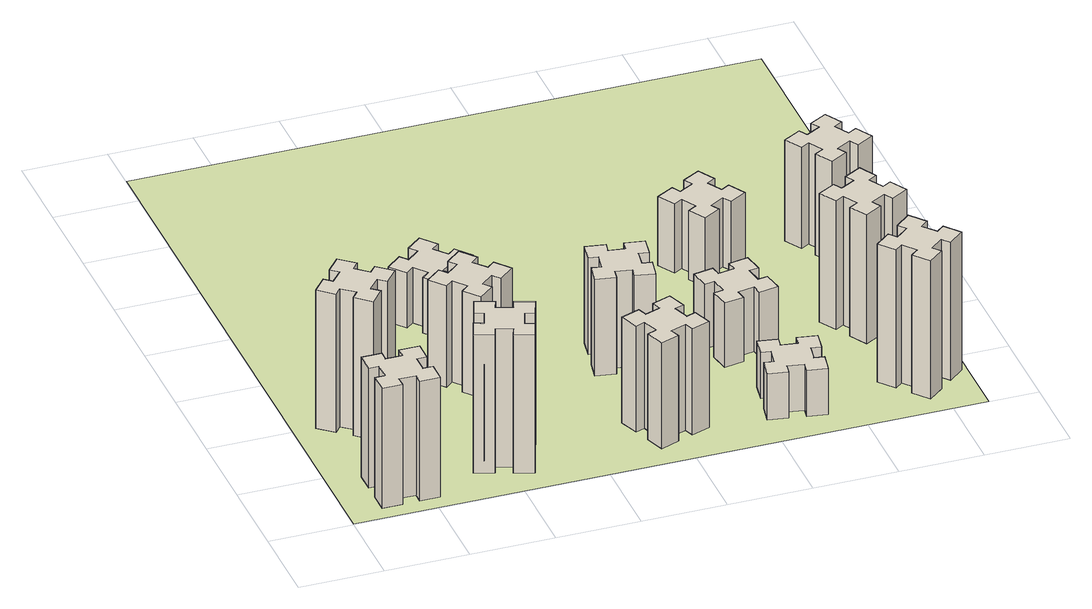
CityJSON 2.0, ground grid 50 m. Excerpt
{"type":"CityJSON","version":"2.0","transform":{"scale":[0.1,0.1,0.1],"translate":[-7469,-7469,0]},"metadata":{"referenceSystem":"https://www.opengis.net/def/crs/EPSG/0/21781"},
"CityObjects":{
"building1":{"type":"Building","attributes":{"class":"1000","function":"1000","usage":"1000","yearOfConstruction":2016,"roofType":"1000","measuredHeight":78,"storeysAboveGround":30,"storeysBelowGround":0},"geometry":[{"type":"Solid","lod":"1","boundaries":[[[[0,1,2,3,4,5,6,7,8,9,10,11,12,13,14,15,16,17,18,19]],[[17,16,20,21]],[[16,15,22,20]],[[15,14,23,22]],[[14,13,24,23]],[[13,12,25,24]],[[12,11,26,25]],[[11,10,27,26]],[[10,9,28,27]],[[9,8,29,28]],[[8,7,30,29]],[[7,6,31,30]],[[6,5,32,31]],[[5,4,33,32]],[[4,3,34,33]],[[3,2,35,34]],[[2,1,36,35]],[[1,0,37,36]],[[0,19,38,37]],[[19,18,39,38]],[[18,17,21,39]],[[24,25,26,27,28,29,30,31,32,33,34,35,36,37,38,39,21,20,22,23]]]]}]},
"building2":{"type":"Building","attributes":{"class":"1000","function":"1000","usage":"1000","yearOfConstruction":2016,"roofType":"1000","measuredHeight":90,"storeysAboveGround":30,"storeysBelowGround":0},"geometry":[{"type":"Solid","lod":"1","boundaries":[[[[40,41,42,43,44,45,46,47,48,49,50,51,52,53,54,55,56,57,58,59]],[[57,56,60,61]],[[56,55,62,60]],[[55,54,63,62]],[[54,53,64,63]],[[53,52,65,64]],[[52,51,66,65]],[[51,50,67,66]],[[50,49,68,67]],[[49,48,69,68]],[[48,47,70,69]],[[47,46,71,70]],[[46,45,72,71]],[[45,44,73,72]],[[44,43,74,73]],[[43,42,75,74]],[[42,41,76,75]],[[41,40,77,76]],[[40,59,78,77]],[[59,58,79,78]],[[58,57,61,79]],[[64,65,66,67,68,69,70,71,72,73,74,75,76,77,78,79,61,60,62,63]]]]}]},
"building3":{"type":"Building","attributes":{"class":"1000","function":"1000","usage":"1000","yearOfConstruction":2016,"roofType":"1000","measuredHeight":90,"storeysAboveGround":30,"storeysBelowGround":0},"geometry":[{"type":"Solid","lod":"1","boundaries":[[[[80,81,82,83,84,85,86,87,88,89,90,91,92,93,94,95,96,97,98,99]],[[97,96,100,101]],[[96,95,102,100]],[[95,94,103,102]],[[94,93,104,103]],[[93,92,105,104]],[[92,91,106,105]],[[91,90,107,106]],[[90,89,108,107]],[[89,88,109,108]],[[88,87,110,109]],[[87,86,111,110]],[[86,85,112,111]],[[85,84,113,112]],[[84,83,114,113]],[[83,82,115,114]],[[82,81,116,115]],[[81,80,117,116]],[[80,99,118,117]],[[99,98,119,118]],[[98,97,101,119]],[[104,105,106,107,108,109,110,111,112,113,114,115,116,117,118,119,101,100,102,103]]]]}]},
"building4":{"type":"Building","attributes":{"class":"1000","function":"1000","usage":"1000","yearOfConstruction":2016,"roofType":"1000","measuredHeight":66,"storeysAboveGround":30,"storeysBelowGround":0},"geometry":[{"type":"Solid","lod":"1","boundaries":[[[[120,121,122,123,124,125,126,127,128,129,130,131,132,133,134,135,136,137,138,139]],[[137,136,140,141]],[[136,135,142,140]],[[135,134,143,142]],[[134,133,144,143]],[[133,132,145,144]],[[132,131,146,145]],[[131,130,147,146]],[[130,129,148,147]],[[129,128,149,148]],[[128,127,150,149]],[[127,126,151,150]],[[126,125,152,151]],[[125,124,153,152]],[[124,123,154,153]],[[123,122,155,154]],[[122,121,156,155]],[[121,120,157,156]],[[120,139,158,157]],[[139,138,159,158]],[[138,137,141,159]],[[144,145,146,147,148,149,150,151,152,153,154,155,156,157,158,159,141,140,142,143]]]]}]},
"building5":{"type":"Building","attributes":{"class":"1000","function":"1000","usage":"1000","yearOfConstruction":2016,"roofType":"1000","measuredHeight":36,"storeysAboveGround":30,"storeysBelowGround":0},"geometry":[{"type":"Solid","lod":"1","boundaries":[[[[160,161,162,163,164,165,166,167,168,169,170,171,172,173,174,175,176,177,178,179]],[[177,176,180,181]],[[176,175,182,180]],[[175,174,183,182]],[[174,173,184,183]],[[173,172,185,184]],[[172,171,186,185]],[[171,170,187,186]],[[170,169,188,187]],[[169,168,189,188]],[[168,167,190,189]],[[167,166,191,190]],[[166,165,192,191]],[[165,164,193,192]],[[164,163,194,193]],[[163,162,195,194]],[[162,161,196,195]],[[161,160,197,196]],[[160,179,198,197]],[[179,178,199,198]],[[178,177,181,199]],[[184,185,186,187,188,189,190,191,192,193,194,195,196,197,198,199,181,180,182,183]]]]}]},
"building6":{"type":"Building","attributes":{"class":"1000","function":"1000","usage":"1000","yearOfConstruction":2016,"roofType":"1000","measuredHeight":69,"storeysAboveGround":30,"storeysBelowGround":0},"geometry":[{"type":"Solid","lod":"1","boundaries":[[[[200,201,202,203,204,205,206,207,208,209,210,211,212,213,214,215,216,217,218,219]],[[217,216,220,221]],[[216,215,222,220]],[[215,214,223,222]],[[214,213,224,223]],[[213,212,225,224]],[[212,211,226,225]],[[211,210,227,226]],[[210,209,228,227]],[[209,208,229,228]],[[208,207,230,229]],[[207,206,231,230]],[[206,205,232,231]],[[205,204,233,232]],[[204,203,234,233]],[[203,202,235,234]],[[202,201,236,235]],[[201,200,237,236]],[[200,219,238,237]],[[219,218,239,238]],[[218,217,221,239]],[[224,225,226,227,228,229,230,231,232,233,234,235,236,237,238,239,221,220,222,223]]]]}]},
"building7":{"type":"Building","attributes":{"class":"1000","function":"1000","usage":"1000","yearOfConstruction":2016,"roofType":"1000","measuredHeight":63,"storeysAboveGround":30,"storeysBelowGround":0},"geometry":[{"type":"Solid","lod":"1","boundaries":[[[[240,241,242,243,244,245,246,247,248,249,250,251,252,253,254,255,256,257,258,259]],[[257,256,260,261]],[[256,255,262,260]],[[255,254,263,262]],[[254,253,264,263]],[[253,252,265,264]],[[252,251,266,265]],[[251,250,267,266]],[[250,249,268,267]],[[249,248,269,268]],[[248,247,270,269]],[[247,246,271,270]],[[246,245,272,271]],[[245,244,273,272]],[[244,243,274,273]],[[243,242,275,274]],[[242,241,276,275]],[[241,240,277,276]],[[240,259,278,277]],[[259,258,279,278]],[[258,257,261,279]],[[264,265,266,267,268,269,270,271,272,273,274,275,276,277,278,279,261,260,262,263]]]]}]},
"building8":{"type":"Building","attributes":{"class":"1000","function":"1000","usage":"1000","yearOfConstruction":2016,"roofType":"1000","measuredHeight":30,"storeysAboveGround":30,"storeysBelowGround":0},"geometry":[{"type":"Solid","lod":"1","boundaries":[[[[280,281,282,283,284,285,286,287,288,289,290,291,292,293,294,295,296,297,298,299]],[[297,296,300,301]],[[296,295,302,300]],[[295,294,303,302]],[[294,293,304,303]],[[293,292,305,304]],[[292,291,306,305]],[[291,290,307,306]],[[290,289,308,307]],[[289,288,309,308]],[[288,287,310,309]],[[287,286,311,310]],[[286,285,312,311]],[[285,284,313,312]],[[284,283,314,313]],[[283,282,315,314]],[[282,281,316,315]],[[281,280,317,316]],[[280,299,318,317]],[[299,298,319,318]],[[298,297,301,319]],[[304,305,306,307,308,309,310,311,312,313,314,315,316,317,318,319,301,300,302,303]]]]}]},
"building9":{"type":"Building","attributes":{"class":"1000","function":"1000","usage":"1000","yearOfConstruction":2016,"roofType":"1000","measuredHeight":42,"storeysAboveGround":30,"storeysBelowGround":0},"geometry":[{"type":"Solid","lod":"1","boundaries":[[[[320,321,322,323,324,325,326,327,328,329,330,331,332,333,334,335,336,337,338,339]],[[337,336,340,341]],[[336,335,342,340]],[[335,334,343,342]],[[334,333,344,343]],[[333,332,345,344]],[[332,331,346,345]],[[331,330,347,346]],[[330,329,348,347]],[[329,328,349,348]],[[328,327,350,349]],[[327,326,351,350]],[[326,325,352,351]],[[325,324,353,352]],[[324,323,354,353]],[[323,322,355,354]],[[322,321,356,355]],[[321,320,357,356]],[[320,339,358,357]],[[339,338,359,358]],[[338,337,341,359]],[[344,345,346,347,348,349,350,351,352,353,354,355,356,357,358,359,341,340,342,343]]]]}]},
"building10":{"type":"Building","attributes":{"class":"1000","function":"1000","usage":"1000","yearOfConstruction":2016,"roofType":"1000","measuredHeight":45,"storeysAboveGround":30,"storeysBelowGround":0},"geometry":[{"type":"Solid","lod":"1","boundaries":[[[[360,361,362,363,364,365,366,367,368,369,370,371,372,373,374,375,376,377,378,379]],[[377,376,380,381]],[[376,375,382,380]],[[375,374,383,382]],[[374,373,384,383]],[[373,372,385,384]],[[372,371,386,385]],[[371,370,387,386]],[[370,369,388,387]],[[369,368,389,388]],[[368,367,390,389]],[[367,366,391,390]],[[366,365,392,391]],[[365,364,393,392]],[[364,363,394,393]],[[363,362,395,394]],[[362,361,396,395]],[[361,360,397,396]],[[360,379,398,397]],[[379,378,399,398]],[[378,377,381,399]],[[384,385,386,387,388,389,390,391,392,393,394,395,396,397,398,399,381,380,382,383]]]]}]},
"building11":{"type":"Building","attributes":{"class":"1000","function":"1000","usage":"1000","yearOfConstruction":2016,"roofType":"1000","measuredHeight":90,"storeysAboveGround":30,"storeysBelowGround":0},"geometry":[{"type":"Solid","lod":"1","boundaries":[[[[400,401,402,403,404,405,406,407,408,409,410,411,412,413,414,415,416,417,418,419]],[[417,416,420,421]],[[416,415,422,420]],[[415,414,423,422]],[[414,413,424,423]],[[413,412,425,424]],[[412,411,426,425]],[[411,410,427,426]],[[410,409,428,427]],[[409,408,429,428]],[[408,407,430,429]],[[407,406,431,430]],[[406,405,432,431]],[[405,404,433,432]],[[404,403,434,433]],[[403,402,435,434]],[[402,401,436,435]],[[401,400,437,436]],[[400,419,438,437]],[[419,418,439,438]],[[418,417,421,439]],[[424,425,426,427,428,429,430,431,432,433,434,435,436,437,438,439,421,420,422,423]]]]}]},
"building12":{"type":"Building","attributes":{"class":"1000","function":"1000","usage":"1000","yearOfConstruction":2016,"roofType":"1000","measuredHeight":84,"storeysAboveGround":30,"storeysBelowGround":0},"geometry":[{"type":"Solid","lod":"1","boundaries":[[[[440,441,442,443,444,445,446,447,448,449,450,451,452,453,454,455,456,457,458,459]],[[457,456,460,461]],[[456,455,462,460]],[[455,454,463,462]],[[454,453,464,463]],[[453,452,465,464]],[[452,451,466,465]],[[451,450,467,466]],[[450,449,468,467]],[[449,448,469,468]],[[448,447,470,469]],[[447,446,471,470]],[[446,445,472,471]],[[445,444,473,472]],[[444,443,474,473]],[[443,442,475,474]],[[442,441,476,475]],[[441,440,477,476]],[[440,459,478,477]],[[459,458,479,478]],[[458,457,461,479]],[[464,465,466,467,468,469,470,471,472,473,474,475,476,477,478,479,461,460,462,463]]]]}]},
"building13":{"type":"Building","attributes":{"class":"1000","function":"1000","usage":"1000","yearOfConstruction":2016,"roofType":"1000","measuredHeight":66,"storeysAboveGround":30,"storeysBelowGround":0},"geometry":[{"type":"Solid","lod":"1","boundaries":[[[[480,481,482,483,484,485,486,487,488,489,490,491,492,493,494,495,496,497,498,499]],[[497,496,500,501]],[[496,495,502,500]],[[495,494,503,502]],[[494,493,504,503]],[[493,492,505,504]],[[492,491,506,505]],[[491,490,507,506]],[[490,489,508,507]],[[489,488,509,508]],[[488,487,510,509]],[[487,486,511,510]],[[486,485,512,511]],[[485,484,513,512]],[[484,483,514,513]],[[483,482,515,514]],[[482,481,516,515]],[[481,480,517,516]],[[480,499,518,517]],[[499,498,519,518]],[[498,497,501,519]],[[504,505,506,507,508,509,510,511,512,513,514,515,516,517,518,519,501,500,502,503]]]]}]},
"landuse1":{"type":"LandUse","attributes":{"name":"plot1","function":"1010"},"geometry":[{"type":"MultiSurface","lod":"1","boundaries":[[[520,521,522,523]]]}]}
},
"vertices":[
[265,325,0],[265,225,0],[205,225,0],[205,105,0],[325,105,0],[325,165,0],[425,165,0],[425,105,0],[545,105,0],[545,225,0],[485,225,0],[485,325,0],[545,325,0],[545,445,0],[425,445,0],[425,385,0],[325,385,0],[325,445,0],[205,445,0],[205,325,0],[325,385,780],[325,445,780],[425,385,780],[425,445,780],[545,445,780],[545,325,780],[485,325,780],[485,225,780],[545,225,780],[545,105,780],[425,105,780],[425,165,780],[325,165,780],[325,105,780],[205,105,780],[205,225,780],[265,225,780],[265,325,780],[205,325,780],[205,445,780],
[484,1067,0],[408,1132,0],[446,1178,0],[354,1255,0],[277,1163,0],[323,1124,0],[259,1048,0],[213,1086,0],[136,994,0],[228,917,0],[266,963,0],[343,899,0],[304,853,0],[396,776,0],[473,868,0],[427,906,0],[492,983,0],[538,944,0],[615,1036,0],[523,1113,0],[492,983,900],[538,944,900],[427,906,900],[473,868,900],[396,776,900],[304,853,900],[343,899,900],[266,963,900],[228,917,900],[136,994,900],[213,1086,900],[259,1048,900],[323,1124,900],[277,1163,900],[354,1255,900],[446,1178,900],[408,1132,900],[484,1067,900],[523,1113,900],[615,1036,900],
[929,460,0],[895,366,0],[839,387,0],[797,274,0],[910,233,0],[931,289,0],[1025,255,0],[1004,199,0],[1117,157,0],[1158,270,0],[1102,291,0],[1136,385,0],[1192,364,0],[1233,477,0],[1120,518,0],[1100,462,0],[1006,496,0],[1027,552,0],[914,593,0],[873,480,0],[1006,496,900],[1027,552,900],[1100,462,900],[1120,518,900],[1233,477,900],[1192,364,900],[1136,385,900],[1102,291,900],[1158,270,900],[1117,157,900],[1004,199,900],[1025,255,900],[931,289,900],[910,233,900],[797,274,900],[839,387,900],[895,366,900],[929,460,900],[873,480,900],[914,593,900],
[1083,1332,0],[1006,1267,0],[968,1313,0],[876,1236,0],[953,1144,0],[999,1183,0],[1063,1106,0],[1017,1068,0],[1094,976,0],[1186,1053,0],[1148,1099,0],[1224,1163,0],[1263,1117,0],[1355,1194,0],[1278,1286,0],[1232,1248,0],[1167,1324,0],[1213,1363,0],[1136,1455,0],[1044,1378,0],[1167,1324,660],[1213,1363,660],[1232,1248,660],[1278,1286,660],[1355,1194,660],[1263,1117,660],[1224,1163,660],[1148,1099,660],[1186,1053,660],[1094,976,660],[1017,1068,660],[1063,1106,660],[999,1183,660],[953,1144,660],[876,1236,660],[968,1313,660],[1006,1267,660],[1083,1332,660],[1044,1378,660],[1136,1455,660],
[1232,1888,0],[1167,1964,0],[1213,2003,0],[1136,2095,0],[1044,2018,0],[1083,1972,0],[1006,1907,0],[968,1953,0],[876,1876,0],[953,1784,0],[999,1823,0],[1063,1746,0],[1017,1708,0],[1094,1616,0],[1186,1693,0],[1148,1739,0],[1224,1803,0],[1263,1757,0],[1355,1834,0],[1278,1926,0],[1224,1803,360],[1263,1757,360],[1148,1739,360],[1186,1693,360],[1094,1616,360],[1017,1708,360],[1063,1746,360],[999,1823,360],[953,1784,360],[876,1876,360],[968,1953,360],[1006,1907,360],[1083,1972,360],[1044,2018,360],[1136,2095,360],[1213,2003,360],[1167,1964,360],[1232,1888,360],[1278,1926,360],[1355,1834,360],
[1965,496,0],[1871,462,0],[1850,518,0],[1737,477,0],[1779,364,0],[1835,385,0],[1869,291,0],[1813,270,0],[1854,157,0],[1967,199,0],[1946,255,0],[2040,289,0],[2060,233,0],[2173,274,0],[2132,387,0],[2076,366,0],[2042,460,0],[2098,480,0],[2057,593,0],[1944,552,0],[2042,460,690],[2098,480,690],[2076,366,690],[2132,387,690],[2173,274,690],[2060,233,690],[2040,289,690],[1946,255,690],[1967,199,690],[1854,157,690],[1813,270,690],[1869,291,690],[1835,385,690],[1779,364,690],[1737,477,690],[1850,518,690],[1871,462,690],[1965,496,690],[1944,552,690],[2057,593,690],
[2055,1047,0],[2072,1145,0],[2131,1135,0],[2152,1253,0],[2034,1274,0],[2024,1215,0],[1925,1232,0],[1936,1291,0],[1817,1312,0],[1797,1194,0],[1856,1184,0],[1838,1085,0],[1779,1096,0],[1758,977,0],[1877,957,0],[1887,1016,0],[1985,998,0],[1975,939,0],[2093,918,0],[2114,1037,0],[1985,998,630],[1975,939,630],[1887,1016,630],[1877,957,630],[1758,977,630],[1779,1096,630],[1838,1085,630],[1856,1184,630],[1797,1194,630],[1817,1312,630],[1936,1291,630],[1925,1232,630],[2024,1215,630],[2034,1274,630],[2152,1253,630],[2131,1135,630],[2072,1145,630],[2055,1047,630],[2114,1037,630],[2093,918,630],
[2596,444,0],[2578,345,0],[2519,356,0],[2498,237,0],[2617,217,0],[2627,276,0],[2725,258,0],[2715,199,0],[2833,178,0],[2854,297,0],[2795,307,0],[2812,405,0],[2871,395,0],[2892,513,0],[2774,534,0],[2764,475,0],[2665,492,0],[2676,551,0],[2557,572,0],[2537,454,0],[2665,492,300],[2676,551,300],[2764,475,300],[2774,534,300],[2892,513,300],[2871,395,300],[2812,405,300],[2795,307,300],[2854,297,300],[2833,178,300],[2715,199,300],[2725,258,300],[2627,276,300],[2617,217,300],[2498,237,300],[2519,356,300],[2578,345,300],[2596,444,300],[2537,454,300],[2557,572,300],
[2625,1132,0],[2527,1115,0],[2517,1174,0],[2398,1153,0],[2419,1035,0],[2478,1045,0],[2496,947,0],[2437,937,0],[2457,818,0],[2576,839,0],[2565,898,0],[2664,916,0],[2674,857,0],[2792,877,0],[2771,996,0],[2712,985,0],[2695,1084,0],[2754,1094,0],[2733,1212,0],[2615,1191,0],[2695,1084,420],[2754,1094,420],[2712,985,420],[2771,996,420],[2792,877,420],[2674,857,420],[2664,916,420],[2565,898,420],[2576,839,420],[2457,818,420],[2437,937,420],[2496,947,420],[2478,1045,420],[2419,1035,420],[2398,1153,420],[2517,1174,420],[2527,1115,420],[2625,1132,420],[2615,1191,420],[2733,1212,420],
[2575,1844,0],[2625,1757,0],[2573,1727,0],[2633,1623,0],[2737,1683,0],[2707,1735,0],[2794,1785,0],[2824,1733,0],[2928,1793,0],[2868,1897,0],[2816,1867,0],[2766,1954,0],[2818,1984,0],[2758,2088,0],[2654,2028,0],[2684,1976,0],[2597,1926,0],[2567,1978,0],[2463,1918,0],[2523,1814,0],[2597,1926,450],[2567,1978,450],[2684,1976,450],[2654,2028,450],[2758,2088,450],[2818,1984,450],[2766,1954,450],[2816,1867,450],[2868,1897,450],[2928,1793,450],[2824,1733,450],[2794,1785,450],[2707,1735,450],[2737,1683,450],[2633,1623,450],[2573,1727,450],[2625,1757,450],[2575,1844,450],[2523,1814,450],[2463,1918,450],
[3468,259,0],[3544,323,0],[3583,277,0],[3675,354,0],[3598,446,0],[3552,408,0],[3487,484,0],[3533,523,0],[3456,615,0],[3364,538,0],[3403,492,0],[3326,427,0],[3288,473,0],[3196,396,0],[3273,304,0],[3319,343,0],[3383,266,0],[3337,228,0],[3414,136,0],[3506,213,0],[3383,266,900],[3337,228,900],[3319,343,900],[3273,304,900],[3196,396,900],[3288,473,900],[3326,427,900],[3403,492,900],[3364,538,900],[3456,615,900],[3533,523,900],[3487,484,900],[3552,408,900],[3598,446,900],[3675,354,900],[3583,277,900],[3544,323,900],[3468,259,900],[3506,213,900],[3414,136,900],
[3215,1004,0],[3265,917,0],[3213,887,0],[3273,783,0],[3377,843,0],[3347,895,0],[3434,945,0],[3464,893,0],[3568,953,0],[3508,1057,0],[3456,1027,0],[3406,1114,0],[3458,1144,0],[3398,1248,0],[3294,1188,0],[3324,1136,0],[3237,1086,0],[3207,1138,0],[3103,1078,0],[3163,974,0],[3237,1086,840],[3207,1138,840],[3324,1136,840],[3294,1188,840],[3398,1248,840],[3458,1144,840],[3406,1114,840],[3456,1027,840],[3508,1057,840],[3568,953,840],[3464,893,840],[3434,945,840],[3347,895,840],[3377,843,840],[3273,783,840],[3213,887,840],[3265,917,840],[3215,1004,840],[3163,974,840],[3103,1078,840],
[3556,1867,0],[3506,1954,0],[3558,1984,0],[3498,2088,0],[3394,2028,0],[3424,1976,0],[3337,1926,0],[3307,1978,0],[3203,1918,0],[3263,1814,0],[3315,1844,0],[3365,1757,0],[3313,1727,0],[3373,1623,0],[3477,1683,0],[3447,1735,0],[3534,1785,0],[3564,1733,0],[3668,1793,0],[3608,1897,0],[3534,1785,660],[3564,1733,660],[3447,1735,660],[3477,1683,660],[3373,1623,660],[3313,1727,660],[3365,1757,660],[3315,1844,660],[3263,1814,660],[3203,1918,660],[3307,1978,660],[3337,1926,660],[3424,1976,660],[3394,2028,660],[3498,2088,660],[3558,1984,660],[3506,1954,660],[3556,1867,660],[3608,1897,660],[3668,1793,660],
[5,3705,0],[3705,3705,0],[3705,5,0],[5,5,0]
]}
